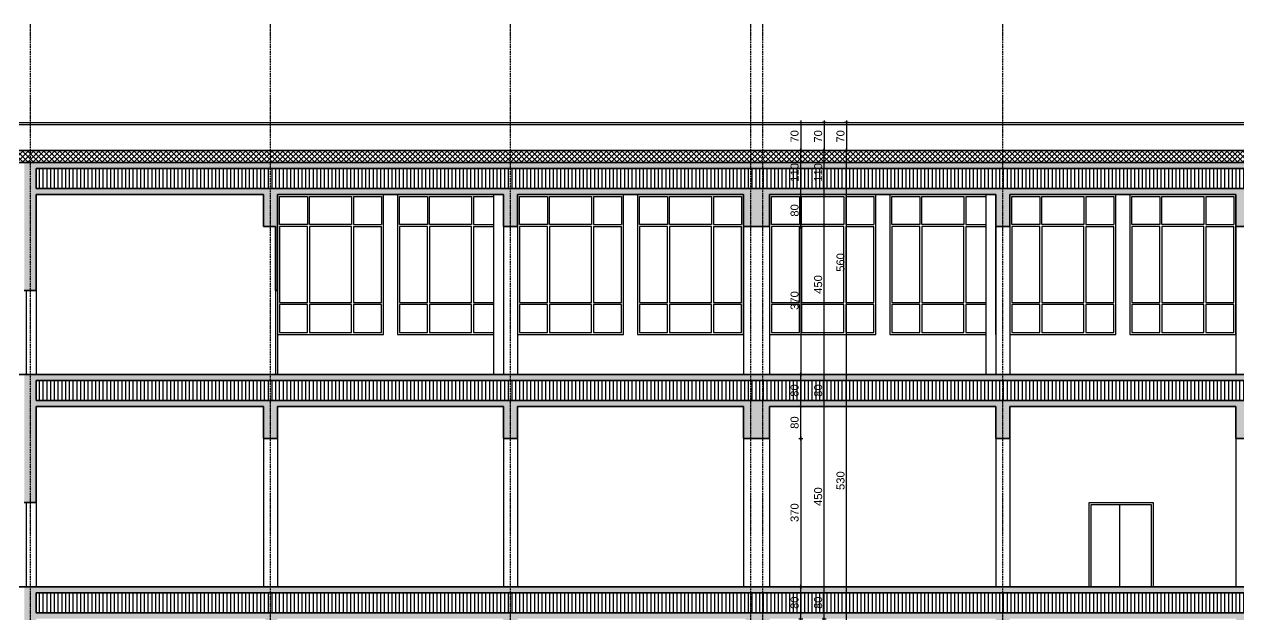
# Model space of a CAD drawing. Header units: inches. Extents: x -72385 to 39588, y -6525 to 66685.
# Drawn here: x -76 to 2959, y 24616 to 26091 of the extents above; entities that cross this region are included whole.
import ezdxf

# ---------------------------------------------------------------- set-up
doc = ezdxf.new("R2010")
doc.units = ezdxf.units.IN
doc.header["$MEASUREMENT"] = 0
doc.linetypes.add('DashDot', pattern=[0.6, 0.4, -0.1, 0, -0.1])
for name, color, linetype, lineweight in [('Надписи коти вътрешни', 252, 'Continuous', 25), ('Оси', 252, 'DashDot', 25), ('Фасади Разрези дебело', 7, 'Continuous', 35), ('Фасади Разрези средно', 252, 'Continuous', 30), ('Фасади Разрези тънко', 253, 'Continuous', 25), ('Щрих стени', 254, 'Continuous', 25)]:
    doc.layers.add(name, color=color, linetype=linetype, lineweight=lineweight)
doc.styles.get("Standard").update_dxf_attribs({"font": 'arial.ttf'})
doc.dimstyles.new('Annotative', dxfattribs={"dimscale": 0, "dimtxt": 20, "dimasz": 5, "dimexe": 5, "dimexo": 5, "dimgap": 5, "dimtad": 1, "dimdec": 0, "dimzin": 0, "dimdsep": 46, "dimtxsty": 'Standard', "dimblk": 'ARCHTICK', "dimcen": 5, "dimdle": 5, "dimadec": 0, "dimazin": 0, "dimtfac": 1, "dimtdec": 0, "dimtofl": 0, "dimtmove": 0, "dimatfit": 3, "dimldrblk": 'ARCHTICK', "dimfxl": 5, "dimfxlon": 1, "dimtolj": 1, "dimtzin": 0, "dimarcsym": 1})

# ---------------------------------------------------------------- blocks, each defined once
blk = doc.blocks.new('_ArchTick')
at = {"color": 0, "linetype": 'ByBlock', "const_width": 0.15}
blk.add_lwpolyline([(-0.5, -0.5), (0.5, 0.5)], dxfattribs=at)
blk = doc.blocks.new('*D4854')
at = {"layer": 'Defpoints', "color": 0, "ltscale": 10, "transparency": 16777216}
for p in [(1815.9, 25845.9), (1818.7, 25775.9), (1864.7, 25775.9)]:
    blk.add_point(p, dxfattribs=at)
at = {"layer": 'Надписи коти вътрешни', "color": 0, "lineweight": -2, "ltscale": 10, "transparency": 16777216}
for p, q in [((1859.7, 25845.9), (1869.7, 25845.9)), ((1864.7, 25850.9), (1864.7, 25770.9)), ((1859.7, 25775.9), (1869.7, 25775.9))]:
    blk.add_line(p, q, dxfattribs=at)
at = {"layer": 'Надписи коти вътрешни', "color": 0, "lineweight": -2, "ltscale": 10, "transparency": 16777216, "xscale": 5, "yscale": 5, "zscale": 5}
for p, rotation in [((1864.7, 25845.9), 90), ((1864.7, 25775.9), 270)]:
    blk.add_blockref('_ArchTick', p, dxfattribs=dict(at, rotation=rotation))
at = {"layer": 'Надписи коти вътрешни', "color": 0, "ltscale": 10, "transparency": 16777216, "insert": (1849.5, 25810.9), "char_height": 20, "attachment_point": 5, "rotation": 90}
blk.add_mtext('\\A1;70', dxfattribs=at)
blk = doc.blocks.new('*D4842')
at = {"layer": 'Defpoints', "color": 0, "ltscale": 10, "transparency": 16777216}
for p in [(1990.7, 25845.9), (1923.6, 25775.9), (1992.7, 25775.9)]:
    blk.add_point(p, dxfattribs=at)
at = {"layer": 'Надписи коти вътрешни', "color": 0, "lineweight": -2, "ltscale": 10, "transparency": 16777216}
for p, q in [((1928.6, 25845.9), (1918.6, 25845.9)), ((1923.6, 25850.9), (1923.6, 25770.9)), ((1928.6, 25775.9), (1918.6, 25775.9))]:
    blk.add_line(p, q, dxfattribs=at)
at = {"layer": 'Надписи коти вътрешни', "color": 0, "lineweight": -2, "ltscale": 10, "transparency": 16777216, "xscale": 5, "yscale": 5, "zscale": 5}
for p, rotation in [((1923.6, 25845.9), 90), ((1923.6, 25775.9), 270)]:
    blk.add_blockref('_ArchTick', p, dxfattribs=dict(at, rotation=rotation))
at = {"layer": 'Надписи коти вътрешни', "color": 0, "ltscale": 10, "transparency": 16777216, "insert": (1908.4, 25810.9), "char_height": 20, "attachment_point": 5, "rotation": 90}
blk.add_mtext('\\A1;70', dxfattribs=at)
blk = doc.blocks.new('*D4841')
at = {"layer": 'Defpoints', "color": 0, "ltscale": 10, "transparency": 16777216}
for p in [(2046.6, 25845.9), (1979.5, 25775.9), (2048.6, 25775.9)]:
    blk.add_point(p, dxfattribs=at)
at = {"layer": 'Надписи коти вътрешни', "color": 0, "lineweight": -2, "ltscale": 10, "transparency": 16777216}
for p, q in [((1984.5, 25845.9), (1974.5, 25845.9)), ((1979.5, 25850.9), (1979.5, 25770.9)), ((1984.5, 25775.9), (1974.5, 25775.9))]:
    blk.add_line(p, q, dxfattribs=at)
at = {"layer": 'Надписи коти вътрешни', "color": 0, "lineweight": -2, "ltscale": 10, "transparency": 16777216, "xscale": 5, "yscale": 5, "zscale": 5}
for p, rotation in [((1979.5, 25845.9), 90), ((1979.5, 25775.9), 270)]:
    blk.add_blockref('_ArchTick', p, dxfattribs=dict(at, rotation=rotation))
at = {"layer": 'Надписи коти вътрешни', "color": 0, "ltscale": 10, "transparency": 16777216, "insert": (1964.3, 25810.9), "char_height": 20, "attachment_point": 5, "rotation": 90}
blk.add_mtext('\\A1;70', dxfattribs=at)
blk = doc.blocks.new('*D4840')
at = {"layer": 'Defpoints', "color": 0, "ltscale": 10, "transparency": 16777216}
for p in [(1828.9, 24685.9), (1864.7, 24685.9), (1792.3, 24605.9)]:
    blk.add_point(p, dxfattribs=at)
at = {"layer": 'Надписи коти вътрешни', "color": 0, "lineweight": -2, "ltscale": 10, "transparency": 16777216}
for p, q in [((1859.7, 24685.9), (1869.7, 24685.9)), ((1864.7, 24600.9), (1864.7, 24690.9)), ((1859.7, 24605.9), (1869.7, 24605.9))]:
    blk.add_line(p, q, dxfattribs=at)
at = {"layer": 'Надписи коти вътрешни', "color": 0, "lineweight": -2, "ltscale": 10, "transparency": 16777216, "xscale": 5, "yscale": 5, "zscale": 5}
for p, rotation in [((1864.7, 24685.9), 90), ((1864.7, 24605.9), 270)]:
    blk.add_blockref('_ArchTick', p, dxfattribs=dict(at, rotation=rotation))
at = {"layer": 'Надписи коти вътрешни', "color": 0, "ltscale": 10, "transparency": 16777216, "insert": (1849.5, 24645.9), "char_height": 20, "attachment_point": 5, "rotation": 90}
blk.add_mtext('\\A1;80', dxfattribs=at)
blk = doc.blocks.new('*D4836')
at = {"layer": 'Defpoints', "color": 0, "ltscale": 10, "transparency": 16777216}
for p in [(1811.1, 24685.9), (1923.6, 24685.9), (1792.3, 24605.9)]:
    blk.add_point(p, dxfattribs=at)
at = {"layer": 'Надписи коти вътрешни', "color": 0, "lineweight": -2, "ltscale": 10, "transparency": 16777216}
for p, q in [((1918.6, 24685.9), (1928.6, 24685.9)), ((1923.6, 24600.9), (1923.6, 24690.9)), ((1918.6, 24605.9), (1928.6, 24605.9))]:
    blk.add_line(p, q, dxfattribs=at)
at = {"layer": 'Надписи коти вътрешни', "color": 0, "lineweight": -2, "ltscale": 10, "transparency": 16777216, "xscale": 5, "yscale": 5, "zscale": 5}
for p, rotation in [((1923.6, 24685.9), 90), ((1923.6, 24605.9), 270)]:
    blk.add_blockref('_ArchTick', p, dxfattribs=dict(at, rotation=rotation))
at = {"layer": 'Надписи коти вътрешни', "color": 0, "ltscale": 10, "transparency": 16777216, "insert": (1908.4, 24645.9), "char_height": 20, "attachment_point": 5, "rotation": 90}
blk.add_mtext('\\A1;80', dxfattribs=at)
blk = doc.blocks.new('*D4835')
at = {"layer": 'Defpoints', "color": 0, "ltscale": 10, "transparency": 16777216}
for p in [(1811.1, 24685.9), (1979.5, 24685.9), (1811.1, 24155.9)]:
    blk.add_point(p, dxfattribs=at)
at = {"layer": 'Надписи коти вътрешни', "color": 0, "lineweight": -2, "ltscale": 10, "transparency": 16777216}
for p, q in [((1974.5, 24685.9), (1984.5, 24685.9)), ((1979.5, 24150.9), (1979.5, 24690.9)), ((1974.5, 24155.9), (1984.5, 24155.9))]:
    blk.add_line(p, q, dxfattribs=at)
at = {"layer": 'Надписи коти вътрешни', "color": 0, "lineweight": -2, "ltscale": 10, "transparency": 16777216, "xscale": 5, "yscale": 5, "zscale": 5}
for p, rotation in [((1979.5, 24685.9), 90), ((1979.5, 24155.9), 270)]:
    blk.add_blockref('_ArchTick', p, dxfattribs=dict(at, rotation=rotation))
at = {"layer": 'Надписи коти вътрешни', "color": 0, "ltscale": 10, "transparency": 16777216, "insert": (1964.3, 24420.9), "char_height": 20, "attachment_point": 5, "rotation": 90}
blk.add_mtext('\\A1;530', dxfattribs=at)
blk = doc.blocks.new('*D4834')
at = {"layer": 'Defpoints', "color": 0, "ltscale": 10, "transparency": 16777216}
for p in [(1828.9, 25215.9), (1864.7, 25215.9), (1792.3, 25135.9)]:
    blk.add_point(p, dxfattribs=at)
at = {"layer": 'Надписи коти вътрешни', "color": 0, "lineweight": -2, "ltscale": 10, "transparency": 16777216}
for p, q in [((1864.7, 25130.9), (1864.7, 25220.9)), ((1859.7, 25215.9), (1869.7, 25215.9)), ((1859.7, 25135.9), (1869.7, 25135.9))]:
    blk.add_line(p, q, dxfattribs=at)
at = {"layer": 'Надписи коти вътрешни', "color": 0, "lineweight": -2, "ltscale": 10, "transparency": 16777216, "xscale": 5, "yscale": 5, "zscale": 5}
for p, rotation in [((1864.7, 25215.9), 90), ((1864.7, 25135.9), 270)]:
    blk.add_blockref('_ArchTick', p, dxfattribs=dict(at, rotation=rotation))
at = {"layer": 'Надписи коти вътрешни', "color": 0, "ltscale": 10, "transparency": 16777216, "insert": (1849.5, 25175.9), "char_height": 20, "attachment_point": 5, "rotation": 90}
blk.add_mtext('\\A1;80', dxfattribs=at)
blk = doc.blocks.new('*D4833')
at = {"layer": 'Defpoints', "color": 0, "ltscale": 10, "transparency": 16777216}
for p in [(1792.3, 25135.9), (1864.7, 25135.9), (1787.1, 25055.9)]:
    blk.add_point(p, dxfattribs=at)
at = {"layer": 'Надписи коти вътрешни', "color": 0, "lineweight": -2, "ltscale": 10, "transparency": 16777216}
for p, q in [((1859.7, 25135.9), (1869.7, 25135.9)), ((1864.7, 25050.9), (1864.7, 25140.9)), ((1859.7, 25055.9), (1869.7, 25055.9))]:
    blk.add_line(p, q, dxfattribs=at)
at = {"layer": 'Надписи коти вътрешни', "color": 0, "lineweight": -2, "ltscale": 10, "transparency": 16777216, "xscale": 5, "yscale": 5, "zscale": 5}
for p, rotation in [((1864.7, 25135.9), 90), ((1864.7, 25055.9), 270)]:
    blk.add_blockref('_ArchTick', p, dxfattribs=dict(at, rotation=rotation))
at = {"layer": 'Надписи коти вътрешни', "color": 0, "ltscale": 10, "transparency": 16777216, "insert": (1849.5, 25095.9), "char_height": 20, "attachment_point": 5, "rotation": 90}
blk.add_mtext('\\A1;80', dxfattribs=at)
blk = doc.blocks.new('*D4832')
at = {"layer": 'Defpoints', "color": 0, "ltscale": 10, "transparency": 16777216}
for p in [(1787.1, 25055.9), (1786.8, 24685.9), (1864.7, 24685.9)]:
    blk.add_point(p, dxfattribs=at)
at = {"layer": 'Надписи коти вътрешни', "color": 0, "lineweight": -2, "ltscale": 10, "transparency": 16777216}
for p, q in [((1859.7, 25055.9), (1869.7, 25055.9)), ((1864.7, 25060.9), (1864.7, 24680.9)), ((1859.7, 24685.9), (1869.7, 24685.9))]:
    blk.add_line(p, q, dxfattribs=at)
at = {"layer": 'Надписи коти вътрешни', "color": 0, "lineweight": -2, "ltscale": 10, "transparency": 16777216, "xscale": 5, "yscale": 5, "zscale": 5}
for p, rotation in [((1864.7, 25055.9), 90), ((1864.7, 24685.9), 270)]:
    blk.add_blockref('_ArchTick', p, dxfattribs=dict(at, rotation=rotation))
at = {"layer": 'Надписи коти вътрешни', "color": 0, "ltscale": 10, "transparency": 16777216, "insert": (1849.5, 24870.9), "char_height": 20, "attachment_point": 5, "rotation": 90}
blk.add_mtext('\\A1;370', dxfattribs=at)
blk = doc.blocks.new('*D4831')
at = {"layer": 'Defpoints', "color": 0, "ltscale": 10, "transparency": 16777216}
for p in [(1792.3, 25135.9), (1923.6, 25135.9), (1811.1, 24685.9)]:
    blk.add_point(p, dxfattribs=at)
at = {"layer": 'Надписи коти вътрешни', "color": 0, "lineweight": -2, "ltscale": 10, "transparency": 16777216}
for p, q in [((1918.6, 25135.9), (1928.6, 25135.9)), ((1923.6, 24680.9), (1923.6, 25140.9)), ((1918.6, 24685.9), (1928.6, 24685.9))]:
    blk.add_line(p, q, dxfattribs=at)
at = {"layer": 'Надписи коти вътрешни', "color": 0, "lineweight": -2, "ltscale": 10, "transparency": 16777216, "xscale": 5, "yscale": 5, "zscale": 5}
for p, rotation in [((1923.6, 25135.9), 90), ((1923.6, 24685.9), 270)]:
    blk.add_blockref('_ArchTick', p, dxfattribs=dict(at, rotation=rotation))
at = {"layer": 'Надписи коти вътрешни', "color": 0, "ltscale": 10, "transparency": 16777216, "insert": (1908.4, 24910.9), "char_height": 20, "attachment_point": 5, "rotation": 90}
blk.add_mtext('\\A1;450', dxfattribs=at)
blk = doc.blocks.new('*D4830')
at = {"layer": 'Defpoints', "color": 0, "ltscale": 10, "transparency": 16777216}
for p in [(1811.1, 25215.9), (1923.6, 25215.9), (1792.3, 25135.9)]:
    blk.add_point(p, dxfattribs=at)
at = {"layer": 'Надписи коти вътрешни', "color": 0, "lineweight": -2, "ltscale": 10, "transparency": 16777216}
for p, q in [((1923.6, 25130.9), (1923.6, 25220.9)), ((1918.6, 25215.9), (1928.6, 25215.9)), ((1918.6, 25135.9), (1928.6, 25135.9))]:
    blk.add_line(p, q, dxfattribs=at)
at = {"layer": 'Надписи коти вътрешни', "color": 0, "lineweight": -2, "ltscale": 10, "transparency": 16777216, "xscale": 5, "yscale": 5, "zscale": 5}
for p, rotation in [((1923.6, 25215.9), 90), ((1923.6, 25135.9), 270)]:
    blk.add_blockref('_ArchTick', p, dxfattribs=dict(at, rotation=rotation))
at = {"layer": 'Надписи коти вътрешни', "color": 0, "ltscale": 10, "transparency": 16777216, "insert": (1908.4, 25175.9), "char_height": 20, "attachment_point": 5, "rotation": 90}
blk.add_mtext('\\A1;80', dxfattribs=at)
blk = doc.blocks.new('*D4829')
at = {"layer": 'Defpoints', "color": 0, "ltscale": 10, "transparency": 16777216}
for p in [(1811.1, 25215.9), (1979.5, 25215.9), (1811.1, 24685.9)]:
    blk.add_point(p, dxfattribs=at)
at = {"layer": 'Надписи коти вътрешни', "color": 0, "lineweight": -2, "ltscale": 10, "transparency": 16777216}
for p, q in [((1979.5, 24680.9), (1979.5, 25220.9)), ((1974.5, 25215.9), (1984.5, 25215.9)), ((1974.5, 24685.9), (1984.5, 24685.9))]:
    blk.add_line(p, q, dxfattribs=at)
at = {"layer": 'Надписи коти вътрешни', "color": 0, "lineweight": -2, "ltscale": 10, "transparency": 16777216, "xscale": 5, "yscale": 5, "zscale": 5}
for p, rotation in [((1979.5, 25215.9), 90), ((1979.5, 24685.9), 270)]:
    blk.add_blockref('_ArchTick', p, dxfattribs=dict(at, rotation=rotation))
at = {"layer": 'Надписи коти вътрешни', "color": 0, "ltscale": 10, "transparency": 16777216, "insert": (1964.3, 24950.9), "char_height": 20, "attachment_point": 5, "rotation": 90}
blk.add_mtext('\\A1;530', dxfattribs=at)
blk = doc.blocks.new('*D4828')
at = {"layer": 'Defpoints', "color": 0, "ltscale": 10, "transparency": 16777216}
for p in [(1828.9, 25775.9), (1864.7, 25775.9), (1792.3, 25665.9)]:
    blk.add_point(p, dxfattribs=at)
at = {"layer": 'Надписи коти вътрешни', "color": 0, "lineweight": -2, "ltscale": 10, "transparency": 16777216}
for p, q in [((1859.7, 25775.9), (1869.7, 25775.9)), ((1864.7, 25660.9), (1864.7, 25780.9)), ((1859.7, 25665.9), (1869.7, 25665.9))]:
    blk.add_line(p, q, dxfattribs=at)
at = {"layer": 'Надписи коти вътрешни', "color": 0, "lineweight": -2, "ltscale": 10, "transparency": 16777216, "xscale": 5, "yscale": 5, "zscale": 5}
for p, rotation in [((1864.7, 25775.9), 90), ((1864.7, 25665.9), 270)]:
    blk.add_blockref('_ArchTick', p, dxfattribs=dict(at, rotation=rotation))
at = {"layer": 'Надписи коти вътрешни', "color": 0, "ltscale": 10, "transparency": 16777216, "insert": (1849.5, 25720.9), "char_height": 20, "attachment_point": 5, "rotation": 90}
blk.add_mtext('\\A1;110', dxfattribs=at)
blk = doc.blocks.new('*D4827')
at = {"layer": 'Defpoints', "color": 0, "ltscale": 10, "transparency": 16777216}
for p in [(1792.3, 25665.9), (1864.7, 25665.9), (1792.3, 25585.9)]:
    blk.add_point(p, dxfattribs=at)
at = {"layer": 'Надписи коти вътрешни', "color": 0, "lineweight": -2, "ltscale": 10, "transparency": 16777216}
for p, q in [((1859.7, 25665.9), (1869.7, 25665.9)), ((1864.7, 25580.9), (1864.7, 25670.9)), ((1859.7, 25585.9), (1869.7, 25585.9))]:
    blk.add_line(p, q, dxfattribs=at)
at = {"layer": 'Надписи коти вътрешни', "color": 0, "lineweight": -2, "ltscale": 10, "transparency": 16777216, "xscale": 5, "yscale": 5, "zscale": 5}
for p, rotation in [((1864.7, 25665.9), 90), ((1864.7, 25585.9), 270)]:
    blk.add_blockref('_ArchTick', p, dxfattribs=dict(at, rotation=rotation))
at = {"layer": 'Надписи коти вътрешни', "color": 0, "ltscale": 10, "transparency": 16777216, "insert": (1849.5, 25625.9), "char_height": 20, "attachment_point": 5, "rotation": 90}
blk.add_mtext('\\A1;80', dxfattribs=at)
blk = doc.blocks.new('*D4826')
at = {"layer": 'Defpoints', "color": 0, "ltscale": 10, "transparency": 16777216}
for p in [(1792.3, 25585.9), (1786.8, 25215.9), (1864.7, 25215.9)]:
    blk.add_point(p, dxfattribs=at)
at = {"layer": 'Надписи коти вътрешни', "color": 0, "lineweight": -2, "ltscale": 10, "transparency": 16777216}
for p, q in [((1859.7, 25585.9), (1869.7, 25585.9)), ((1864.7, 25590.9), (1864.7, 25210.9)), ((1859.7, 25215.9), (1869.7, 25215.9))]:
    blk.add_line(p, q, dxfattribs=at)
at = {"layer": 'Надписи коти вътрешни', "color": 0, "lineweight": -2, "ltscale": 10, "transparency": 16777216, "xscale": 5, "yscale": 5, "zscale": 5}
for p, rotation in [((1864.7, 25585.9), 90), ((1864.7, 25215.9), 270)]:
    blk.add_blockref('_ArchTick', p, dxfattribs=dict(at, rotation=rotation))
at = {"layer": 'Надписи коти вътрешни', "color": 0, "ltscale": 10, "transparency": 16777216, "insert": (1849.5, 25400.9), "char_height": 20, "attachment_point": 5, "rotation": 90}
blk.add_mtext('\\A1;370', dxfattribs=at)
blk = doc.blocks.new('*D4825')
at = {"layer": 'Defpoints', "color": 0, "ltscale": 10, "transparency": 16777216}
for p in [(1792.3, 25665.9), (1923.6, 25665.9), (1811.1, 25215.9)]:
    blk.add_point(p, dxfattribs=at)
at = {"layer": 'Надписи коти вътрешни', "color": 0, "lineweight": -2, "ltscale": 10, "transparency": 16777216}
for p, q in [((1918.6, 25665.9), (1928.6, 25665.9)), ((1923.6, 25210.9), (1923.6, 25670.9)), ((1918.6, 25215.9), (1928.6, 25215.9))]:
    blk.add_line(p, q, dxfattribs=at)
at = {"layer": 'Надписи коти вътрешни', "color": 0, "lineweight": -2, "ltscale": 10, "transparency": 16777216, "xscale": 5, "yscale": 5, "zscale": 5}
for p, rotation in [((1923.6, 25665.9), 90), ((1923.6, 25215.9), 270)]:
    blk.add_blockref('_ArchTick', p, dxfattribs=dict(at, rotation=rotation))
at = {"layer": 'Надписи коти вътрешни', "color": 0, "ltscale": 10, "transparency": 16777216, "insert": (1908.4, 25440.9), "char_height": 20, "attachment_point": 5, "rotation": 90}
blk.add_mtext('\\A1;450', dxfattribs=at)
blk = doc.blocks.new('*D4824')
at = {"layer": 'Defpoints', "color": 0, "ltscale": 10, "transparency": 16777216}
for p in [(1811.1, 25775.9), (1923.6, 25775.9), (1792.3, 25665.9)]:
    blk.add_point(p, dxfattribs=at)
at = {"layer": 'Надписи коти вътрешни', "color": 0, "lineweight": -2, "ltscale": 10, "transparency": 16777216}
for p, q in [((1918.6, 25775.9), (1928.6, 25775.9)), ((1923.6, 25660.9), (1923.6, 25780.9)), ((1918.6, 25665.9), (1928.6, 25665.9))]:
    blk.add_line(p, q, dxfattribs=at)
at = {"layer": 'Надписи коти вътрешни', "color": 0, "lineweight": -2, "ltscale": 10, "transparency": 16777216, "xscale": 5, "yscale": 5, "zscale": 5}
for p, rotation in [((1923.6, 25775.9), 90), ((1923.6, 25665.9), 270)]:
    blk.add_blockref('_ArchTick', p, dxfattribs=dict(at, rotation=rotation))
at = {"layer": 'Надписи коти вътрешни', "color": 0, "ltscale": 10, "transparency": 16777216, "insert": (1908.4, 25720.9), "char_height": 20, "attachment_point": 5, "rotation": 90}
blk.add_mtext('\\A1;110', dxfattribs=at)
blk = doc.blocks.new('*D4823')
at = {"layer": 'Defpoints', "color": 0, "ltscale": 10, "transparency": 16777216}
for p in [(1811.1, 25775.9), (1979.5, 25775.9), (1811.1, 25215.9)]:
    blk.add_point(p, dxfattribs=at)
at = {"layer": 'Надписи коти вътрешни', "color": 0, "lineweight": -2, "ltscale": 10, "transparency": 16777216}
for p, q in [((1974.5, 25775.9), (1984.5, 25775.9)), ((1979.5, 25210.9), (1979.5, 25780.9)), ((1974.5, 25215.9), (1984.5, 25215.9))]:
    blk.add_line(p, q, dxfattribs=at)
at = {"layer": 'Надписи коти вътрешни', "color": 0, "lineweight": -2, "ltscale": 10, "transparency": 16777216, "xscale": 5, "yscale": 5, "zscale": 5}
for p, rotation in [((1979.5, 25775.9), 90), ((1979.5, 25215.9), 270)]:
    blk.add_blockref('_ArchTick', p, dxfattribs=dict(at, rotation=rotation))
at = {"layer": 'Надписи коти вътрешни', "color": 0, "ltscale": 10, "transparency": 16777216, "insert": (1964.3, 25495.9), "char_height": 20, "attachment_point": 5, "rotation": 90}
blk.add_mtext('\\A1;560', dxfattribs=at)

msp = doc.modelspace()

# ---------------------------------------------------------------- hatches: boundary and pattern name
at = {"layer": 'Щрих стени', "ltscale": 10}
h = msp.add_hatch(color=256, dxfattribs=at)
h.dxf.hatch_style = 1
h.paths.add_polyline_path([(3592.2, 25665.9), (4158.7, 25665.9), (4158.7, 25425.9), (4188.7, 25425.9), (4188.7, 25500.9), (4488.7, 25500.9), (4488.7, 25730.9), (4686.5, 25730.9), (4686.5, 25710.9), (4718.5, 25710.9), (4718.5, 25730.9), (5048.7, 25730.9), (5048.7, 25581), (5093.7, 25581), (5093.7, 25601), (5078.7, 25601), (5078.7, 25775.9), (5043.7, 25775.9), (5043.7, 25745.9), (-75.6, 25745.9), (-75.6, 25425.9), (-45.6, 25425.9), (-45.6, 25665.9), (522, 25665.9), (522, 25585.9), (552, 25585.9), (552, 25425.9), (557, 25425.9), (557, 25585.9), (557, 25665.9), (1122, 25665.9), (1122, 25585.9), (1156.9, 25585.9), (1156.9, 25665.9), (1722.1, 25665.9), (1722.1, 25585.9), (1787.1, 25585.9), (1787.1, 25665.9), (2352.1, 25665.9), (2352.1, 25585.9), (2387.1, 25585.9), (2387.1, 25665.9), (2952.2, 25665.9), (2952.2, 25585.9), (2987.2, 25585.9), (2987.2, 25425.9), (3002.2, 25425.9), (3002.2, 25665.9), (3552.2, 25665.9), (3552.2, 25585.9), (3587.2, 25585.9), (3587.2, 25425.9), (3592.2, 25425.9)])
h.paths.add_polyline_path([(-45.6, 25680.9), (-45.6, 25730.9), (4158.7, 25730.9), (4158.7, 25680.9)], flags=16)
h.paths.add_polyline_path([(4188.7, 25730.9), (4458.7, 25730.9), (4458.7, 25515.9), (4188.7, 25515.9)], flags=16)
h.paths.add_polyline_path([(5078.7, 25840.9), (5083.7, 25840.9), (5083.7, 25845.9), (5041.7, 25845.9), (5041.7, 25840.9), (5043.7, 25840.9), (5043.7, 25775.9), (5078.7, 25775.9)])
at = {"layer": 'Щрих стени', "ltscale": 10, "transparency": 33554610}
h = msp.add_hatch(dxfattribs=at)
h.set_pattern_fill('ANSI37', color=256, scale=75)
h.paths.add_polyline_path([(-6988.6, 25775.9), (-6988.6, 25745.9), (5043.7, 25745.9), (5043.7, 25775.9)])
h = msp.add_hatch(dxfattribs=at)
h.set_pattern_fill('ANSI31', color=256, scale=75, angle=45)
h.paths.add_polyline_path([(4158.7, 25730.9), (-45.6, 25730.9), (-45.6, 25680.9), (4158.7, 25680.9)])
at = {"layer": 'Щрих стени', "ltscale": 10}
h = msp.add_hatch(color=256, dxfattribs=at)
h.dxf.hatch_style = 1
h.paths.add_polyline_path([(1787.1, 25135.9), (2352.1, 25135.9), (2352.1, 25055.9), (2387.1, 25055.9), (2387.1, 25135.9), (2952.2, 25135.9), (2952.2, 25055.9), (2987.2, 25055.9), (2987.2, 25135.9), (3552.2, 25135.9), (3552.2, 25055.9), (3587.2, 25055.9), (3587.2, 25135.9), (4158.7, 25135.9), (4158.7, 24685.9), (4188.7, 24685.9), (4188.7, 24935.9), (4650.4, 24935.9), (4907, 24811), (5078.7, 24811), (5078.7, 24846), (5048.7, 24846), (5048.7, 24826), (4910.5, 24826), (4910.5, 24841.6), (4878.5, 24841.6), (4878.5, 24857.2), (4846.5, 24857.2), (4846.5, 24872.7), (4814.5, 24872.7), (4814.5, 24888.3), (4782.5, 24888.3), (4782.5, 24903.9), (4750.5, 24903.9), (4750.5, 24919.5), (4718.5, 24919.5), (4718.5, 24935.1), (4686.5, 24935.1), (4686.5, 24950.9), (4488.7, 24950.9), (4488.7, 25200.9), (4650.4, 25200.9), (4907, 25076), (5078.7, 25076), (5078.7, 25111), (5048.7, 25111), (5048.7, 25091), (4910.5, 25091), (4910.5, 25106.6), (4878.5, 25106.6), (4878.5, 25122.2), (4846.5, 25122.2), (4846.5, 25137.7), (4814.5, 25137.7), (4814.5, 25153.3), (4782.5, 25153.3), (4782.5, 25168.9), (4750.5, 25168.9), (4750.5, 25184.5), (4718.5, 25184.5), (4718.5, 25200.1), (4686.5, 25200.1), (4686.5, 25215.9), (-75.6, 25215.9), (-75.6, 24895.9), (-45.6, 24895.9), (-45.6, 25135.9), (522, 25135.9), (522, 25055.9), (557, 25055.9), (557, 25135.9), (1122, 25135.9), (1122, 25055.9), (1156.9, 25055.9), (1156.9, 25135.9), (1722.1, 25135.9), (1722.1, 25055.9), (1787.1, 25055.9)])
h.paths.add_polyline_path([(-45.6, 25150.9), (-45.6, 25200.9), (4158.7, 25200.9), (4158.7, 25150.9)], flags=16)
h.paths.add_polyline_path([(4188.7, 25200.9), (4458.7, 25200.9), (4458.7, 24950.9), (4188.7, 24950.9)], flags=16)
at = {"layer": 'Щрих стени', "ltscale": 10, "transparency": 33554610}
h = msp.add_hatch(dxfattribs=at)
h.set_pattern_fill('ANSI31', color=256, scale=75, angle=45)
h.paths.add_polyline_path([(4158.7, 25200.9), (-45.6, 25200.9), (-45.6, 25150.9), (4158.7, 25150.9)])
at = {"layer": 'Щрих стени', "ltscale": 10}
h = msp.add_hatch(color=256, dxfattribs=at)
h.dxf.hatch_style = 1
h.paths.add_polyline_path([(1787.1, 24605.9), (2352.1, 24605.9), (2352.1, 24525.9), (2387.1, 24525.9), (2387.1, 24605.9), (2952.2, 24605.9), (2952.2, 24525.9), (2954.7, 24525.9), (2954.7, 24155.9), (2984.7, 24155.9), (2984.7, 24525.9), (2987.2, 24525.9), (2987.2, 24605.9), (3552.2, 24605.9), (3552.2, 24525.9), (3554.7, 24525.9), (3554.7, 24155.9), (3584.7, 24155.9), (3584.7, 24525.9), (3587.2, 24525.9), (3587.2, 24605.9), (4158.7, 24605.9), (4158.7, 24155.9), (4188.7, 24155.9), (4188.7, 24405.9), (4650.4, 24405.9), (4907, 24281), (5078.7, 24281), (5078.7, 24316), (5048.7, 24316), (5048.7, 24296), (4910.5, 24296), (4910.5, 24311.6), (4878.5, 24311.6), (4878.5, 24327.2), (4846.5, 24327.2), (4846.5, 24342.7), (4814.5, 24342.7), (4814.5, 24358.3), (4782.5, 24358.3), (4782.5, 24373.9), (4750.5, 24373.9), (4750.5, 24389.5), (4718.5, 24389.5), (4718.5, 24405.1), (4686.5, 24405.1), (4686.5, 24420.9), (4488.7, 24420.9), (4488.7, 24670.9), (4650.4, 24670.9), (4907, 24546), (5078.7, 24546), (5078.7, 24581), (5048.7, 24581), (5048.7, 24561), (4910.5, 24561), (4910.5, 24576.6), (4878.5, 24576.6), (4878.5, 24592.2), (4846.5, 24592.2), (4846.5, 24607.7), (4814.5, 24607.7), (4814.5, 24623.3), (4782.5, 24623.3), (4782.5, 24638.9), (4750.5, 24638.9), (4750.5, 24654.5), (4718.5, 24654.5), (4718.5, 24670.1), (4686.5, 24670.1), (4686.5, 24685.9), (-75.6, 24685.9), (-75.6, 24155.9), (-45.6, 24155.9), (-45.6, 24605.9), (527, 24605.9), (527, 24525.9), (557, 24525.9), (557, 24605.9), (1122, 24605.9), (1122, 24525.9), (1157, 24525.9), (1157, 24605.9), (1727.1, 24605.9), (1727.1, 24525.9), (1787.1, 24525.9)])
h.paths.add_polyline_path([(-45.6, 24620.9), (-45.6, 24670.9), (4158.7, 24670.9), (4158.7, 24620.9)], flags=16)
h.paths.add_polyline_path([(4188.7, 24670.9), (4458.7, 24670.9), (4458.7, 24420.9), (4188.7, 24420.9)], flags=16)
h.paths.add_polyline_path([(527, 24335.9), (512, 24335.9), (512, 24155.9), (527, 24155.9)], flags=17)
h.paths.add_polyline_path([(1727.1, 24335.9), (1712.1, 24335.9), (1712.1, 24155.9), (1727.1, 24155.9)], flags=17)
at = {"layer": 'Щрих стени', "ltscale": 10, "transparency": 33554610}
h = msp.add_hatch(dxfattribs=at)
h.set_pattern_fill('ANSI31', color=256, scale=75, angle=45)
h.paths.add_polyline_path([(4158.7, 24670.9), (-45.6, 24670.9), (-45.6, 24620.9), (4158.7, 24620.9)])

# ---------------------------------------------------------------- linework, layer by layer
at = {"layer": 'Оси', "ltscale": 10}
for p, q in [((-61, 26090.9), (-61, 23040.9)), ((539, 26090.9), (539, 23040.9)), ((1139, 26090.9), (1139, 23040.9)), ((1739, 26090.9), (1739, 23060.9)), ((1769, 26090.9), (1769, 23060.9)), ((2369, 26090.9), (2369, 23040.9))]:
    msp.add_line(p, q, dxfattribs=at)
at = {"layer": 'Фасади Разрези дебело', "ltscale": 10, "extrusion": (1.2091e-15, 1, -2.22045e-16)}
for p, q in [((-6988.6, 25775.9), (5043.7, 25775.9)), ((-45.6, 25680.9), (4158.7, 25680.9)), ((-45.6, 25665.9), (522, 25665.9)), ((557, 25665.9), (1122, 25665.9)), ((1156.9, 25665.9), (1722.1, 25665.9)), ((1787.1, 25665.9), (2352.1, 25665.9)), ((2387.1, 25665.9), (2952.2, 25665.9)), ((-75.6, 25425.9), (-45.6, 25425.9)), ((552, 25425.9), (557, 25425.9)), ((-7023.6, 25215.9), (4686.5, 25215.9)), ((-45.6, 25150.9), (4158.7, 25150.9)), ((-45.6, 25135.9), (522, 25135.9)), ((557, 25135.9), (1122, 25135.9)), ((1156.9, 25135.9), (1722.1, 25135.9)), ((1787.1, 25135.9), (2352.1, 25135.9)), ((2387.1, 25135.9), (2952.2, 25135.9)), ((-75.6, 24895.9), (-45.6, 24895.9)), ((-7023.6, 24685.9), (4686.5, 24685.9)), ((-45.6, 24620.9), (4158.7, 24620.9))]:
    msp.add_line(p, q, dxfattribs=at)
at = {"layer": 'Фасади Разрези дебело', "ltscale": 10}
for p, q in [((5043.7, 25745.9), (-6988.6, 25745.9)), ((-45.6, 25730.9), (-45.6, 25680.9)), ((4158.7, 25730.9), (-45.6, 25730.9)), ((-45.6, 25665.9), (-45.6, 25425.9)), ((522, 25665.9), (522, 25585.9)), ((557, 25665.9), (557, 25585.9)), ((1122, 25665.9), (1122, 25585.9)), ((1156.9, 25665.9), (1156.9, 25585.9)), ((1722.1, 25665.9), (1722.1, 25585.9)), ((1787.1, 25665.9), (1787.1, 25585.9)), ((2352.1, 25665.9), (2352.1, 25585.9)), ((2387.1, 25665.9), (2387.1, 25585.9)), ((2952.2, 25665.9), (2952.2, 25585.9)), ((522, 25585.9), (552, 25585.9)), ((552, 25585.9), (552, 25425.9)), ((557, 25585.9), (557, 25425.9)), ((1122, 25585.9), (1156.9, 25585.9)), ((1722.1, 25585.9), (1787.1, 25585.9)), ((2352.1, 25585.9), (2387.1, 25585.9)), ((2952.2, 25585.9), (2987.2, 25585.9)), ((-45.6, 25200.9), (-45.6, 25150.9)), ((4158.7, 25200.9), (-45.6, 25200.9)), ((-45.6, 25135.9), (-45.6, 24895.9)), ((522, 25135.9), (522, 25055.9)), ((557, 25135.9), (557, 25055.9)), ((1122, 25135.9), (1122, 25055.9)), ((1156.9, 25135.9), (1156.9, 25055.9)), ((1722.1, 25135.9), (1722.1, 25055.9)), ((1787.1, 25135.9), (1787.1, 25055.9)), ((2352.1, 25135.9), (2352.1, 25055.9)), ((2387.1, 25135.9), (2387.1, 25055.9)), ((2952.2, 25135.9), (2952.2, 25055.9)), ((522, 25055.9), (557, 25055.9)), ((1122, 25055.9), (1156.9, 25055.9)), ((1722.1, 25055.9), (1787.1, 25055.9)), ((2352.1, 25055.9), (2387.1, 25055.9)), ((2952.2, 25055.9), (2987.2, 25055.9)), ((-45.6, 24670.9), (-45.6, 24620.9)), ((4158.7, 24670.9), (-45.6, 24670.9))]:
    msp.add_line(p, q, dxfattribs=at)
at = {"layer": 'Фасади Разрези средно', "ltscale": 10, "extrusion": (1.2091e-15, 1, -2.22045e-16)}
msp.add_line((-643.1, 25845.9), (4087.4, 25845.9), dxfattribs=at)
at = {"layer": 'Фасади Разрези средно', "ltscale": 10}
for p, q in [((1097, 25665.9), (1097, 25215.9)), ((2327.1, 25665.9), (2327.1, 25215.9)), ((1122, 25585.9), (1122, 25215.9)), ((1156.9, 25585.9), (1156.9, 25215.9)), ((1722.1, 25585.9), (1722.1, 25215.9)), ((1787.1, 25585.9), (1787.1, 25215.9)), ((2352.1, 25585.9), (2352.1, 25215.9)), ((2387.1, 25585.9), (2387.1, 25215.9)), ((2952.2, 25585.9), (2952.2, 25215.9)), ((552, 25425.9), (552, 25215.9)), ((557, 25425.9), (557, 25215.9)), ((522, 25055.9), (522, 24685.9)), ((557, 25055.9), (557, 24685.9)), ((1122, 25055.9), (1122, 24685.9)), ((1156.9, 25055.9), (1156.9, 24685.9)), ((1722.1, 25055.9), (1722.1, 24685.9)), ((1787.1, 25055.9), (1787.1, 24685.9)), ((2352.1, 25055.9), (2352.1, 24685.9)), ((2387.1, 25055.9), (2387.1, 24685.9)), ((2952.2, 25055.9), (2952.2, 24685.9))]:
    msp.add_line(p, q, dxfattribs=at)
at = {"layer": 'Фасади Разрези тънко', "ltscale": 10, "extrusion": (1.2091e-15, 1, -2.22045e-16)}
msp.add_line((-643.1, 25840.9), (4087.4, 25840.9), dxfattribs=at)
at = {"layer": 'Фасади Разрези тънко', "ltscale": 10}
for p, q in [((742, 25660.9), (742, 25590.9)), ((747, 25660.9), (747, 25590.9)), ((817, 25660.9), (817, 25590.9)), ((1042, 25660.9), (1042, 25590.9)), ((1047, 25660.9), (1047, 25590.9)), ((1342, 25660.9), (1342, 25590.9)), ((1347, 25660.9), (1347, 25590.9)), ((1417, 25660.9), (1417, 25590.9)), ((1642, 25660.9), (1642, 25590.9)), ((1647, 25660.9), (1647, 25590.9)), ((1717, 25660.9), (1717, 25590.9)), ((1972.1, 25660.9), (1972.1, 25590.9)), ((1977.1, 25660.9), (1977.1, 25590.9)), ((2047.1, 25660.9), (2047.1, 25590.9)), ((2272.1, 25660.9), (2272.1, 25590.9)), ((2277.1, 25660.9), (2277.1, 25590.9)), ((2572.2, 25660.9), (2572.2, 25590.9)), ((2577.2, 25660.9), (2577.2, 25590.9)), ((2647.2, 25660.9), (2647.2, 25590.9)), ((2872.2, 25660.9), (2872.2, 25590.9)), ((2877.2, 25660.9), (2877.2, 25590.9)), ((2947.2, 25660.9), (2947.2, 25590.9)), ((-70.6, 25425.9), (-70.6, 25215.9)), ((-45.6, 25425.9), (-45.6, 25215.9)), ((-70.6, 24895.9), (-70.6, 24685.9)), ((-45.6, 24895.9), (-45.6, 24685.9)), ((2661.6, 24890.9), (2661.6, 24685.9))]:
    msp.add_line(p, q, dxfattribs=at)
at = {"layer": 'Фасади Разрези тънко', "ltscale": 10, "extrusion": (2.5431e-15, 1, -2.22045e-16)}
for p, q in [((747, 25660.9), (817, 25660.9)), ((1047, 25660.9), (1097, 25660.9)), ((1347, 25660.9), (1417, 25660.9)), ((1647, 25660.9), (1717, 25660.9)), ((1977.1, 25660.9), (2047.1, 25660.9)), ((2277.1, 25660.9), (2327.1, 25660.9)), ((2577.2, 25660.9), (2647.2, 25660.9)), ((2877.2, 25660.9), (2947.2, 25660.9)), ((747, 25590.9), (817, 25590.9)), ((747, 25585.9), (817, 25585.9)), ((1047, 25590.9), (1097, 25590.9)), ((1047, 25585.9), (1097, 25585.9)), ((1347, 25590.9), (1417, 25590.9)), ((1347, 25585.9), (1417, 25585.9)), ((1647, 25590.9), (1717, 25590.9)), ((1647, 25585.9), (1717, 25585.9)), ((1977.1, 25590.9), (2047.1, 25590.9)), ((1977.1, 25585.9), (2047.1, 25585.9)), ((2277.1, 25590.9), (2327.1, 25590.9)), ((2277.1, 25585.9), (2327.1, 25585.9)), ((2577.2, 25590.9), (2647.2, 25590.9)), ((2577.2, 25585.9), (2647.2, 25585.9)), ((2877.2, 25590.9), (2947.2, 25590.9)), ((2877.2, 25585.9), (2947.2, 25585.9))]:
    msp.add_line(p, q, dxfattribs=at)
at = {"layer": 'Фасади Разрези тънко', "ltscale": 10}
for points in [[(822, 25665.9, 0), (557, 25665.9, 0), (557, 25315.9, 0), (822, 25315.9, 0), (822, 25665.9, 0)], [(742, 25590.9, 0), (637, 25590.9, 0), (637, 25660.9, 0), (742, 25660.9, 0)], [(1122, 25665.9, 0), (857, 25665.9, 0), (857, 25315.9, 0), (1097, 25315.9, 0)], [(1042, 25590.9, 0), (937, 25590.9, 0), (937, 25660.9, 0), (1042, 25660.9, 0)], [(1422, 25665.9, 0), (1156.9, 25665.9, 0), (1156.9, 25315.9, 0), (1422, 25315.9, 0), (1422, 25665.9, 0)], [(1342, 25590.9, 0), (1236.9, 25590.9, 0), (1236.9, 25660.9, 0), (1342, 25660.9, 0)], [(1722, 25665.9, 0), (1457, 25665.9, 0), (1457, 25315.9, 0), (1722, 25315.9, 0), (1722, 25665.9, 0)], [(1642, 25590.9, 0), (1537, 25590.9, 0), (1537, 25660.9, 0), (1642, 25660.9, 0)], [(2052.1, 25665.9, 0), (1787.1, 25665.9, 0), (1787.1, 25315.9, 0), (2052.1, 25315.9, 0), (2052.1, 25665.9, 0)], [(1972.1, 25590.9, 0), (1867.1, 25590.9, 0), (1867.1, 25660.9, 0), (1972.1, 25660.9, 0)], [(2352.1, 25665.9, 0), (2087.1, 25665.9, 0), (2087.1, 25315.9, 0), (2327.1, 25315.9, 0)], [(2272.1, 25590.9, 0), (2167.1, 25590.9, 0), (2167.1, 25660.9, 0), (2272.1, 25660.9, 0)], [(2352.1, 25315.9, 0), (2352.1, 25665.9, 0)], [(2652.2, 25665.9, 0), (2387.1, 25665.9, 0), (2387.1, 25315.9, 0), (2652.2, 25315.9, 0), (2652.2, 25665.9, 0)], [(2572.2, 25590.9, 0), (2467.1, 25590.9, 0), (2467.1, 25660.9, 0), (2572.2, 25660.9, 0)], [(2952.2, 25665.9, 0), (2687.2, 25665.9, 0), (2687.2, 25315.9, 0), (2952.2, 25315.9, 0), (2952.2, 25665.9, 0)], [(2872.2, 25590.9, 0), (2767.2, 25590.9, 0), (2767.2, 25660.9, 0), (2872.2, 25660.9, 0)], [(742, 25585.9, 0), (637, 25585.9, 0), (637, 25395.9, 0), (742, 25395.9, 0), (742, 25585.9, 0)], [(747, 25585.9, 0), (747, 25395.9, 0), (817, 25395.9, 0), (817, 25585.9, 0)], [(1042, 25585.9, 0), (937, 25585.9, 0), (937, 25395.9, 0), (1042, 25395.9, 0), (1042, 25585.9, 0)], [(1047, 25585.9, 0), (1047, 25395.9, 0), (1097, 25395.9, 0)], [(1342, 25585.9, 0), (1236.9, 25585.9, 0), (1236.9, 25395.9, 0), (1342, 25395.9, 0), (1342, 25585.9, 0)], [(1347, 25585.9, 0), (1347, 25395.9, 0), (1417, 25395.9, 0), (1417, 25585.9, 0)], [(1642, 25585.9, 0), (1537, 25585.9, 0), (1537, 25395.9, 0), (1642, 25395.9, 0), (1642, 25585.9, 0)], [(1647, 25585.9, 0), (1647, 25395.9, 0), (1717, 25395.9, 0), (1717, 25585.9, 0)], [(1972.1, 25585.9, 0), (1867.1, 25585.9, 0), (1867.1, 25395.9, 0), (1972.1, 25395.9, 0), (1972.1, 25585.9, 0)], [(1977.1, 25585.9, 0), (1977.1, 25395.9, 0), (2047.1, 25395.9, 0), (2047.1, 25585.9, 0)], [(2272.1, 25585.9, 0), (2167.1, 25585.9, 0), (2167.1, 25395.9, 0), (2272.1, 25395.9, 0), (2272.1, 25585.9, 0)], [(2277.1, 25585.9, 0), (2277.1, 25395.9, 0), (2327.1, 25395.9, 0)], [(2572.2, 25585.9, 0), (2467.1, 25585.9, 0), (2467.1, 25395.9, 0), (2572.2, 25395.9, 0), (2572.2, 25585.9, 0)], [(2577.2, 25585.9, 0), (2577.2, 25395.9, 0), (2647.2, 25395.9, 0), (2647.2, 25585.9, 0)], [(2872.2, 25585.9, 0), (2767.2, 25585.9, 0), (2767.2, 25395.9, 0), (2872.2, 25395.9, 0), (2872.2, 25585.9, 0)], [(2877.2, 25585.9, 0), (2877.2, 25395.9, 0), (2947.2, 25395.9, 0), (2947.2, 25585.9, 0)], [(1097, 25390.9, 0), (1047, 25390.9, 0), (1047, 25320.9, 0), (1097, 25320.9, 0)], [(2327.1, 25390.9, 0), (2277.1, 25390.9, 0), (2277.1, 25320.9, 0), (2327.1, 25320.9, 0)], [(2585.2, 24685.9, 0), (2585.2, 24895.9, 0), (2745.2, 24895.9, 0), (2745.2, 24685.9, 0)], [(2590.2, 24685.9, 0), (2590.2, 24890.9, 0), (2740.2, 24890.9, 0), (2740.2, 24685.9, 0)]]:
    msp.add_polyline3d(points, dxfattribs=at)
for points in [[(562, 25590.9, 0), (562, 25660.9, 0), (632, 25660.9, 0), (632, 25590.9, 0)], [(862, 25590.9, 0), (862, 25660.9, 0), (932, 25660.9, 0), (932, 25590.9, 0)], [(1161.9, 25590.9, 0), (1161.9, 25660.9, 0), (1231.9, 25660.9, 0), (1231.9, 25590.9, 0)], [(1462, 25590.9, 0), (1462, 25660.9, 0), (1532, 25660.9, 0), (1532, 25590.9, 0)], [(1792.1, 25590.9, 0), (1792.1, 25660.9, 0), (1862.1, 25660.9, 0), (1862.1, 25590.9, 0)], [(2092.1, 25590.9, 0), (2092.1, 25660.9, 0), (2162.1, 25660.9, 0), (2162.1, 25590.9, 0)], [(2392.1, 25590.9, 0), (2392.1, 25660.9, 0), (2462.1, 25660.9, 0), (2462.1, 25590.9, 0)], [(2692.2, 25590.9, 0), (2692.2, 25660.9, 0), (2762.2, 25660.9, 0), (2762.2, 25590.9, 0)], [(562, 25395.9, 0), (632, 25395.9, 0), (632, 25585.9, 0), (562, 25585.9, 0)], [(862, 25395.9, 0), (932, 25395.9, 0), (932, 25585.9, 0), (862, 25585.9, 0)], [(1161.9, 25395.9, 0), (1231.9, 25395.9, 0), (1231.9, 25585.9, 0), (1161.9, 25585.9, 0)], [(1462, 25395.9, 0), (1532, 25395.9, 0), (1532, 25585.9, 0), (1462, 25585.9, 0)], [(1792.1, 25395.9, 0), (1862.1, 25395.9, 0), (1862.1, 25585.9, 0), (1792.1, 25585.9, 0)], [(2092.1, 25395.9, 0), (2162.1, 25395.9, 0), (2162.1, 25585.9, 0), (2092.1, 25585.9, 0)], [(2392.1, 25395.9, 0), (2462.1, 25395.9, 0), (2462.1, 25585.9, 0), (2392.1, 25585.9, 0)], [(2692.2, 25395.9, 0), (2762.2, 25395.9, 0), (2762.2, 25585.9, 0), (2692.2, 25585.9, 0)], [(562, 25320.9, 0), (632, 25320.9, 0), (632, 25390.9, 0), (562, 25390.9, 0)], [(637, 25320.9, 0), (742, 25320.9, 0), (742, 25390.9, 0), (637, 25390.9, 0)], [(817, 25320.9, 0), (817, 25390.9, 0), (747, 25390.9, 0), (747, 25320.9, 0)], [(862, 25320.9, 0), (932, 25320.9, 0), (932, 25390.9, 0), (862, 25390.9, 0)], [(937, 25320.9, 0), (1042, 25320.9, 0), (1042, 25390.9, 0), (937, 25390.9, 0)], [(1161.9, 25320.9, 0), (1231.9, 25320.9, 0), (1231.9, 25390.9, 0), (1161.9, 25390.9, 0)], [(1236.9, 25320.9, 0), (1342, 25320.9, 0), (1342, 25390.9, 0), (1236.9, 25390.9, 0)], [(1417, 25320.9, 0), (1417, 25390.9, 0), (1347, 25390.9, 0), (1347, 25320.9, 0)], [(1462, 25320.9, 0), (1532, 25320.9, 0), (1532, 25390.9, 0), (1462, 25390.9, 0)], [(1537, 25320.9, 0), (1642, 25320.9, 0), (1642, 25390.9, 0), (1537, 25390.9, 0)], [(1717, 25320.9, 0), (1717, 25390.9, 0), (1647, 25390.9, 0), (1647, 25320.9, 0)], [(1792.1, 25320.9, 0), (1862.1, 25320.9, 0), (1862.1, 25390.9, 0), (1792.1, 25390.9, 0)], [(1867.1, 25320.9, 0), (1972.1, 25320.9, 0), (1972.1, 25390.9, 0), (1867.1, 25390.9, 0)], [(2047.1, 25320.9, 0), (2047.1, 25390.9, 0), (1977.1, 25390.9, 0), (1977.1, 25320.9, 0)], [(2092.1, 25320.9, 0), (2162.1, 25320.9, 0), (2162.1, 25390.9, 0), (2092.1, 25390.9, 0)], [(2167.1, 25320.9, 0), (2272.1, 25320.9, 0), (2272.1, 25390.9, 0), (2167.1, 25390.9, 0)], [(2392.1, 25320.9, 0), (2462.1, 25320.9, 0), (2462.1, 25390.9, 0), (2392.1, 25390.9, 0)], [(2467.1, 25320.9, 0), (2572.2, 25320.9, 0), (2572.2, 25390.9, 0), (2467.1, 25390.9, 0)], [(2647.2, 25320.9, 0), (2647.2, 25390.9, 0), (2577.2, 25390.9, 0), (2577.2, 25320.9, 0)], [(2692.2, 25320.9, 0), (2762.2, 25320.9, 0), (2762.2, 25390.9, 0), (2692.2, 25390.9, 0)], [(2767.2, 25320.9, 0), (2872.2, 25320.9, 0), (2872.2, 25390.9, 0), (2767.2, 25390.9, 0)], [(2947.2, 25320.9, 0), (2947.2, 25390.9, 0), (2877.2, 25390.9, 0), (2877.2, 25320.9, 0)]]:
    msp.add_polyline3d(points, close=True, dxfattribs=at)

# ---------------------------------------------------------------- dimensions: what is measured, and where the dimension line sits
at = {"layer": 'Надписи коти вътрешни', "ltscale": 10}
for base, p1, p2, picture, middle in [((1864.7, 25775.9), (1815.9, 25845.9), (1818.7, 25775.9), '*D4854', (1849.5, 25810.9)), ((1923.6, 25775.9), (1990.7, 25845.9), (1992.7, 25775.9), '*D4842', (1908.4, 25810.9)), ((1979.5, 25775.9), (2046.6, 25845.9), (2048.6, 25775.9), '*D4841', (1964.3, 25810.9)), ((1864.7, 25775.9), (1792.3, 25665.9), (1828.9, 25775.9), '*D4828', (1849.5, 25720.9)), ((1979.5, 25775.9), (1811.1, 25215.9), (1811.1, 25775.9), '*D4823', (1964.3, 25495.9)), ((1864.7, 25665.9), (1792.3, 25585.9), (1792.3, 25665.9), '*D4827', (1849.5, 25625.9)), ((1923.6, 25665.9), (1811.1, 25215.9), (1792.3, 25665.9), '*D4825', (1908.4, 25440.9)), ((1864.7, 25215.9), (1792.3, 25585.9), (1786.8, 25215.9), '*D4826', (1849.5, 25400.9)), ((1864.7, 25215.9), (1792.3, 25135.9), (1828.9, 25215.9), '*D4834', (1849.5, 25175.9)), ((1979.5, 25215.9), (1811.1, 24685.9), (1811.1, 25215.9), '*D4829', (1964.3, 24950.9)), ((1864.7, 25135.9), (1787.1, 25055.9), (1792.3, 25135.9), '*D4833', (1849.5, 25095.9)), ((1923.6, 25135.9), (1811.1, 24685.9), (1792.3, 25135.9), '*D4831', (1908.4, 24910.9)), ((1864.7, 24685.9), (1787.1, 25055.9), (1786.8, 24685.9), '*D4832', (1849.5, 24870.9)), ((1864.7, 24685.9), (1792.3, 24605.9), (1828.9, 24685.9), '*D4840', (1849.5, 24645.9)), ((1979.5, 24685.9), (1811.1, 24155.9), (1811.1, 24685.9), '*D4835', (1964.3, 24420.9))]:
    dim = msp.add_linear_dim(base=base, p1=p1, p2=p2, angle=90, dimstyle='Annotative', override={"dimscale": 0, "dimtix": 0, "dimtofl": 0, "dimtmove": 0, "dimatfit": 3}, dxfattribs=at)
    dim.commit()
    dim.dimension.update_dxf_attribs({"geometry": picture, "text_midpoint": middle})
for base, p1, p2, picture, middle in [((1923.6, 25775.9), (1792.3, 25665.9), (1811.1, 25775.9), '*D4824', (1923.6, 25720.9)), ((1923.6, 25215.9), (1792.3, 25135.9), (1811.1, 25215.9), '*D4830', (1923.6, 25175.9)), ((1923.6, 24685.9), (1792.3, 24605.9), (1811.1, 24685.9), '*D4836', (1923.6, 24645.9))]:
    dim = msp.add_linear_dim(base=base, p1=p1, p2=p2, angle=90, dimstyle='Annotative', override={"dimscale": 0, "dimtix": 0, "dimtofl": 0, "dimtmove": 0, "dimatfit": 3}, dxfattribs=at)
    dim.commit()
    dim.dimension.update_dxf_attribs({"geometry": picture, "text_midpoint": middle, "dimtype": 128})

doc.saveas('drawing.dxf')
